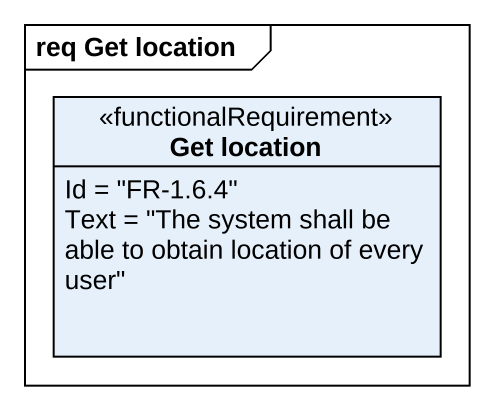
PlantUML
@startuml
mainframe req Get location
hide circle
hide empty members
class "Get location" as Get_location <<functionalRequirement>> {
  Id = "FR-1.6.4"
  Text = "The system shall be able to obtain location of every user"
}
@enduml
